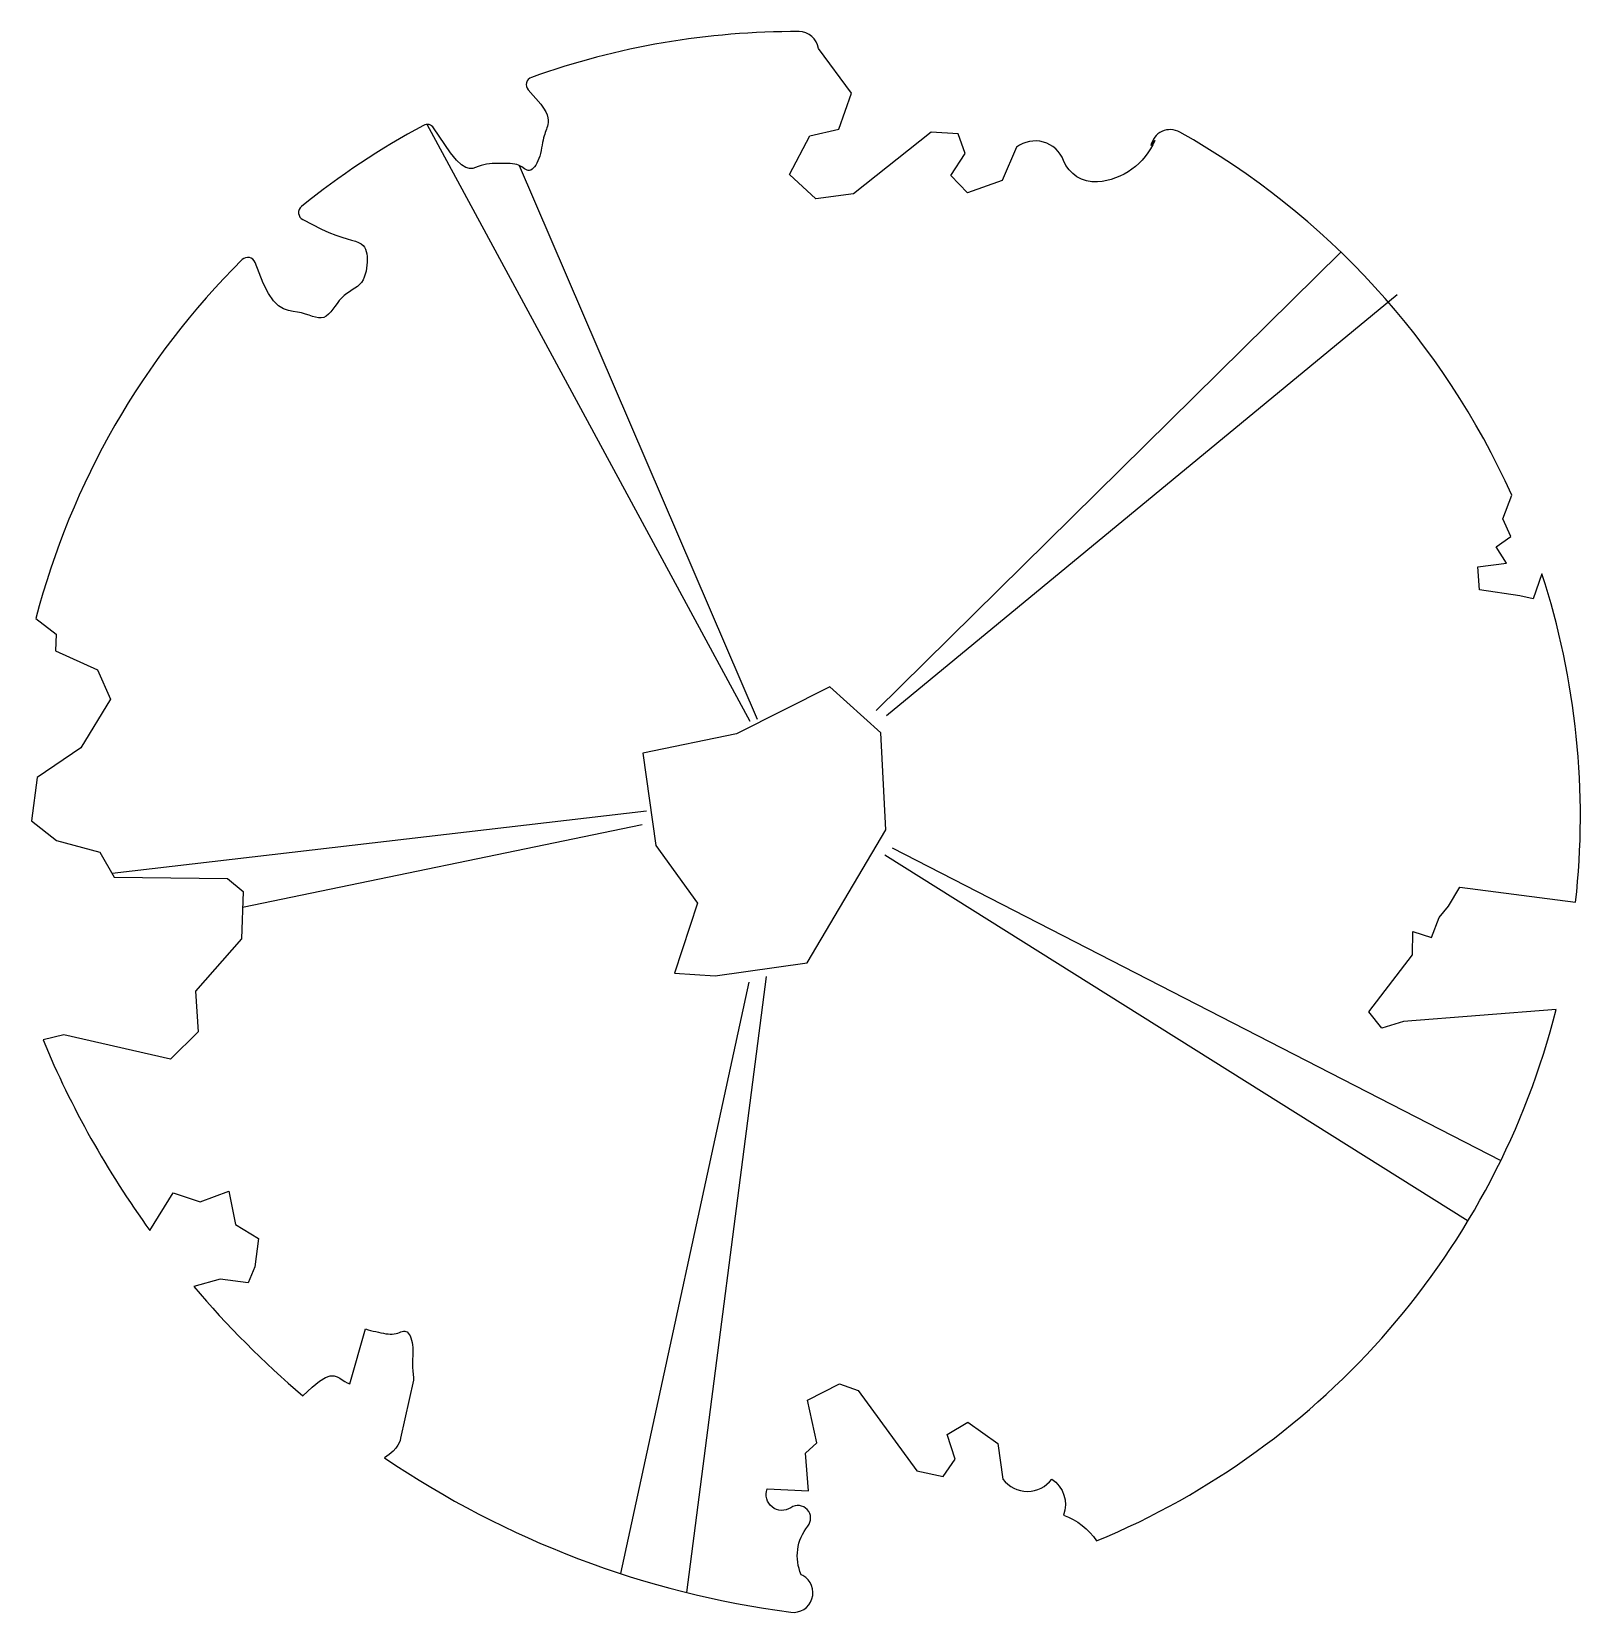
# Model space of a CAD drawing. Extents: x -3.89 to 4, y -4.06 to 4.
import ezdxf

# ---------------------------------------------------------------- set-up
doc = ezdxf.new("R2010")
doc.units = 0
doc.header["$LTSCALE"] = 5
doc.layers.add('TREES', color=3, linetype='CONTINUOUS')

msp = doc.modelspace()

# ---------------------------------------------------------------- linework, layer by layer
at = {"layer": 'TREES'}
for p, q in [((-0.2309, 0.4836), (-1.877, 3.527)), ((-0.1927, 0.4933), (-1.4061, 3.3166)), ((0.4117, 0.5402), (2.7795, 2.8765)), ((0.4642, 0.5135), (3.0667, 2.6606)), ((-0.7598, 0.0264), (-3.4814, -0.292)), ((-0.7805, -0.043), (-2.8179, -0.4655)), ((0.4933, -0.1603), (3.5948, -1.7543)), ((0.4554, -0.196), (3.4277, -2.0617)), ((-0.2382, -0.8456), (-0.8907, -3.8602)), ((-0.1494, -0.8171), (-0.5543, -3.9568))]:
    msp.add_line(p, q, dxfattribs=at)
msp.add_lwpolyline([(1.3655, -3.5617, -0.159625), (1.5346, -3.6939, 0.236298), (3.8768, -0.9853), (3.0983, -1.0459), (2.9884, -1.08), (2.9225, -0.9968), (3.1438, -0.7053), (3.1457, -0.5867), (3.2407, -0.6171), (3.2811, -0.5159), (3.3283, -0.4588), (3.3849, -0.3614), (3.9759, -0.4384, 0.106371), (3.8043, 1.2357), (3.7587, 1.1089), (3.6914, 1.1245), (3.4855, 1.1543), (3.4771, 1.2714), (3.6234, 1.2907), (3.5716, 1.3735), (3.646, 1.4272), (3.6046, 1.5164), (3.6499, 1.6365, 0.16076), (1.9587, 3.4876, 0.512156), (1.8115, 3.4193), (1.8308, 3.4447, -0.282008), (1.5386, 3.234, -0.331948), (1.3666, 3.3432, 0.504641), (1.1269, 3.4102), (1.0532, 3.2417), (0.8762, 3.1783), (0.7923, 3.2672), (0.8643, 3.3781), (0.8296, 3.4788), (0.6924, 3.4873), (0.2951, 3.1734), (0.1037, 3.148), (-0.0301, 3.2716), (0.0732, 3.468), (0.2206, 3.5035), (0.2858, 3.6855), (0.117, 3.914, 0.372341), (0.0184, 4, 0.087139), (-1.3455, 3.7669, 0.52938), (-1.3622, 3.7029), (-1.2982, 3.6299), (-1.2832, 3.6095), (-1.2726, 3.5914), (-1.2657, 3.5753), (-1.2619, 3.5611), (-1.2604, 3.5484), (-1.2608, 3.5372), (-1.2622, 3.5272), (-1.2642, 3.5181), (-1.2665, 3.5099), (-1.2692, 3.502), (-1.272, 3.4942), (-1.2749, 3.4863), (-1.2779, 3.4779), (-1.2808, 3.4688), (-1.2836, 3.4586), (-1.2862, 3.4471), (-1.2886, 3.4346), (-1.2911, 3.4213), (-1.2936, 3.4074), (-1.2964, 3.3934), (-1.2995, 3.3794), (-1.3031, 3.3657), (-1.3073, 3.3527), (-1.312, 3.3405), (-1.3174, 3.3294), (-1.3232, 3.3195), (-1.3293, 3.3109), (-1.3357, 3.3037), (-1.3422, 3.2982), (-1.3487, 3.2943), (-1.3551, 3.2924), (-1.3613, 3.2925), (-1.3675, 3.2942), (-1.3737, 3.2971), (-1.3801, 3.3011), (-1.3868, 3.3055), (-1.3941, 3.3102), (-1.4019, 3.3147), (-1.4105, 3.3187), (-1.42, 3.3218), (-1.4303, 3.3242), (-1.4413, 3.3258), (-1.4529, 3.3269), (-1.4651, 3.3276), (-1.4778, 3.3279), (-1.4909, 3.328), (-1.5043, 3.3279), (-1.518, 3.3279), (-1.5318, 3.3276), (-1.5457, 3.327), (-1.5598, 3.3259), (-1.5739, 3.3242), (-1.588, 3.3216), (-1.6021, 3.3179), (-1.6161, 3.3131), (-1.6301, 3.3074), (-1.6448, 3.3028), (-1.6611, 3.3017), (-1.6797, 3.3067), (-1.7015, 3.3202), (-1.7273, 3.3446), (-1.758, 3.3824), (-1.8437, 3.5094, 0.385168), (-1.8958, 3.5222, 0.046766), (-2.5173, 3.1085, 0.543104), (-2.5103, 3.0418), (-2.416, 2.9938), (-2.377, 2.9764), (-2.3423, 2.9629), (-2.3117, 2.9524), (-2.285, 2.9442), (-2.262, 2.9375), (-2.2426, 2.9314), (-2.2266, 2.925), (-2.2137, 2.9178), (-2.2035, 2.9096), (-2.1959, 2.9004), (-2.1904, 2.8902), (-2.1867, 2.879), (-2.1844, 2.8669), (-2.1833, 2.8538), (-2.183, 2.8398), (-2.1832, 2.825), (-2.184, 2.8096), (-2.1856, 2.7939), (-2.1882, 2.7782), (-2.1919, 2.7629), (-2.1969, 2.7482), (-2.2033, 2.7344), (-2.2114, 2.7219), (-2.2212, 2.7109), (-2.2325, 2.701), (-2.2449, 2.6919), (-2.2582, 2.683), (-2.2718, 2.674), (-2.2856, 2.6645), (-2.2991, 2.6541), (-2.3121, 2.6422), (-2.3243, 2.6288), (-2.3357, 2.6143), (-2.3468, 2.5993), (-2.3576, 2.5847), (-2.3684, 2.5711), (-2.3794, 2.5592), (-2.3909, 2.5497), (-2.4031, 2.5433), (-2.4162, 2.5406), (-2.4302, 2.541), (-2.4453, 2.5438), (-2.4614, 2.5484), (-2.4787, 2.554), (-2.4972, 2.5601), (-2.5169, 2.5658), (-2.5379, 2.5705), (-2.5602, 2.5741), (-2.5836, 2.5788), (-2.6081, 2.5875), (-2.6335, 2.6028), (-2.6595, 2.6277), (-2.686, 2.665), (-2.7129, 2.7175), (-2.7537, 2.8235, 0.541727), (-2.8193, 2.8376, 0.13428), (-3.8709, 1.0079), (-3.7668, 0.9281), (-3.7708, 0.8427), (-3.5575, 0.7464), (-3.4898, 0.5973), (-3.6412, 0.3498), (-3.8648, 0.1974), (-3.8924, -0.0238), (-3.7662, -0.1236), (-3.5443, -0.1827), (-3.4715, -0.3094), (-2.8941, -0.3171), (-2.815, -0.3825), (-2.8236, -0.6238), (-3.0581, -0.8914), (-3.0432, -1.0988), (-3.1854, -1.2387), (-3.7278, -1.1134), (-3.8341, -1.1402, 0.05814), (-3.2893, -2.112), (-3.1714, -1.919), (-3.034, -1.9656), (-2.8881, -1.9104), (-2.8535, -2.0813), (-2.7367, -2.1526), (-2.7551, -2.2964), (-2.7886, -2.3775), (-2.9324, -2.3591), (-3.0663, -2.3965, 0.040997), (-2.5105, -2.9536), (-2.4633, -2.9092), (-2.425, -2.8791), (-2.3945, -2.861), (-2.3702, -2.8527), (-2.351, -2.8519), (-2.3353, -2.8566), (-2.322, -2.8643), (-2.3096, -2.873), (-2.297, -2.8808), (-2.284, -2.8875), (-2.2709, -2.8932), (-2.1916, -2.6127), (-2.1782, -2.6169), (-2.1647, -2.6205), (-2.1513, -2.6238), (-2.138, -2.6269), (-2.1249, -2.6299), (-2.1122, -2.6328), (-2.0997, -2.6353), (-2.0877, -2.6373), (-2.076, -2.6388), (-2.0649, -2.6397), (-2.0544, -2.6396), (-2.0445, -2.6387), (-2.0352, -2.6367), (-2.0266, -2.6341), (-2.0185, -2.6311), (-2.0109, -2.6282), (-2.0038, -2.6258), (-1.9971, -2.6243), (-1.9907, -2.624), (-1.9846, -2.6253), (-1.9788, -2.6286), (-1.9733, -2.6338), (-1.9682, -2.6406), (-1.9636, -2.649), (-1.9595, -2.6588), (-1.956, -2.6698), (-1.9533, -2.6818), (-1.9513, -2.6947), (-1.9502, -2.7084), (-1.9497, -2.7225), (-1.9497, -2.7368), (-1.9501, -2.7511), (-1.9507, -2.7652), (-1.9513, -2.7787), (-1.9516, -2.7915), (-1.9517, -2.8032), (-1.9512, -2.8138), (-1.9504, -2.8233), (-1.9494, -2.8322), (-1.9483, -2.8405), (-1.9472, -2.8487), (-1.9464, -2.857), (-1.9459, -2.8656), (-1.946, -2.8748), (-2.0127, -3.1702), (-2.0149, -3.1812), (-2.0191, -3.1932), (-2.026, -3.2063), (-2.0363, -3.2205), (-2.0506, -3.2358), (-2.0697, -3.2523), (-2.0942, -3.2701, 0.116774), (-0.0239, -4.0571, 0.827056), (0.0378, -3.8706), (0.0293, -3.8658, -0.279978), (0.063, -3.6186, 0.861625), (-0.0233, -3.5243, -0.733583), (-0.1434, -3.4285), (0.0659, -3.4386), (0.0519, -3.2458), (0.109, -3.1929), (0.0621, -2.976), (0.2242, -2.8928), (0.32, -2.9269), (0.6184, -3.336), (0.7529, -3.3646), (0.8134, -3.2769), (0.7738, -3.1508), (0.8784, -3.0876), (1.0319, -3.1963), (1.0577, -3.3783, 0.504641), (1.3066, -3.3782, -0.350802)], format="xyb", close=True, dxfattribs=at)
msp.add_lwpolyline([(-0.4099, -0.8125), (0.0602, -0.7463), (0.4614, -0.0696), (0.4358, 0.4258), (0.1752, 0.6608), (-0.3, 0.4209), (-0.7777, 0.3214), (-0.7113, -0.1485), (-0.4993, -0.4422), (-0.6168, -0.7997)], close=True, dxfattribs=at)

doc.saveas('drawing.dxf')
